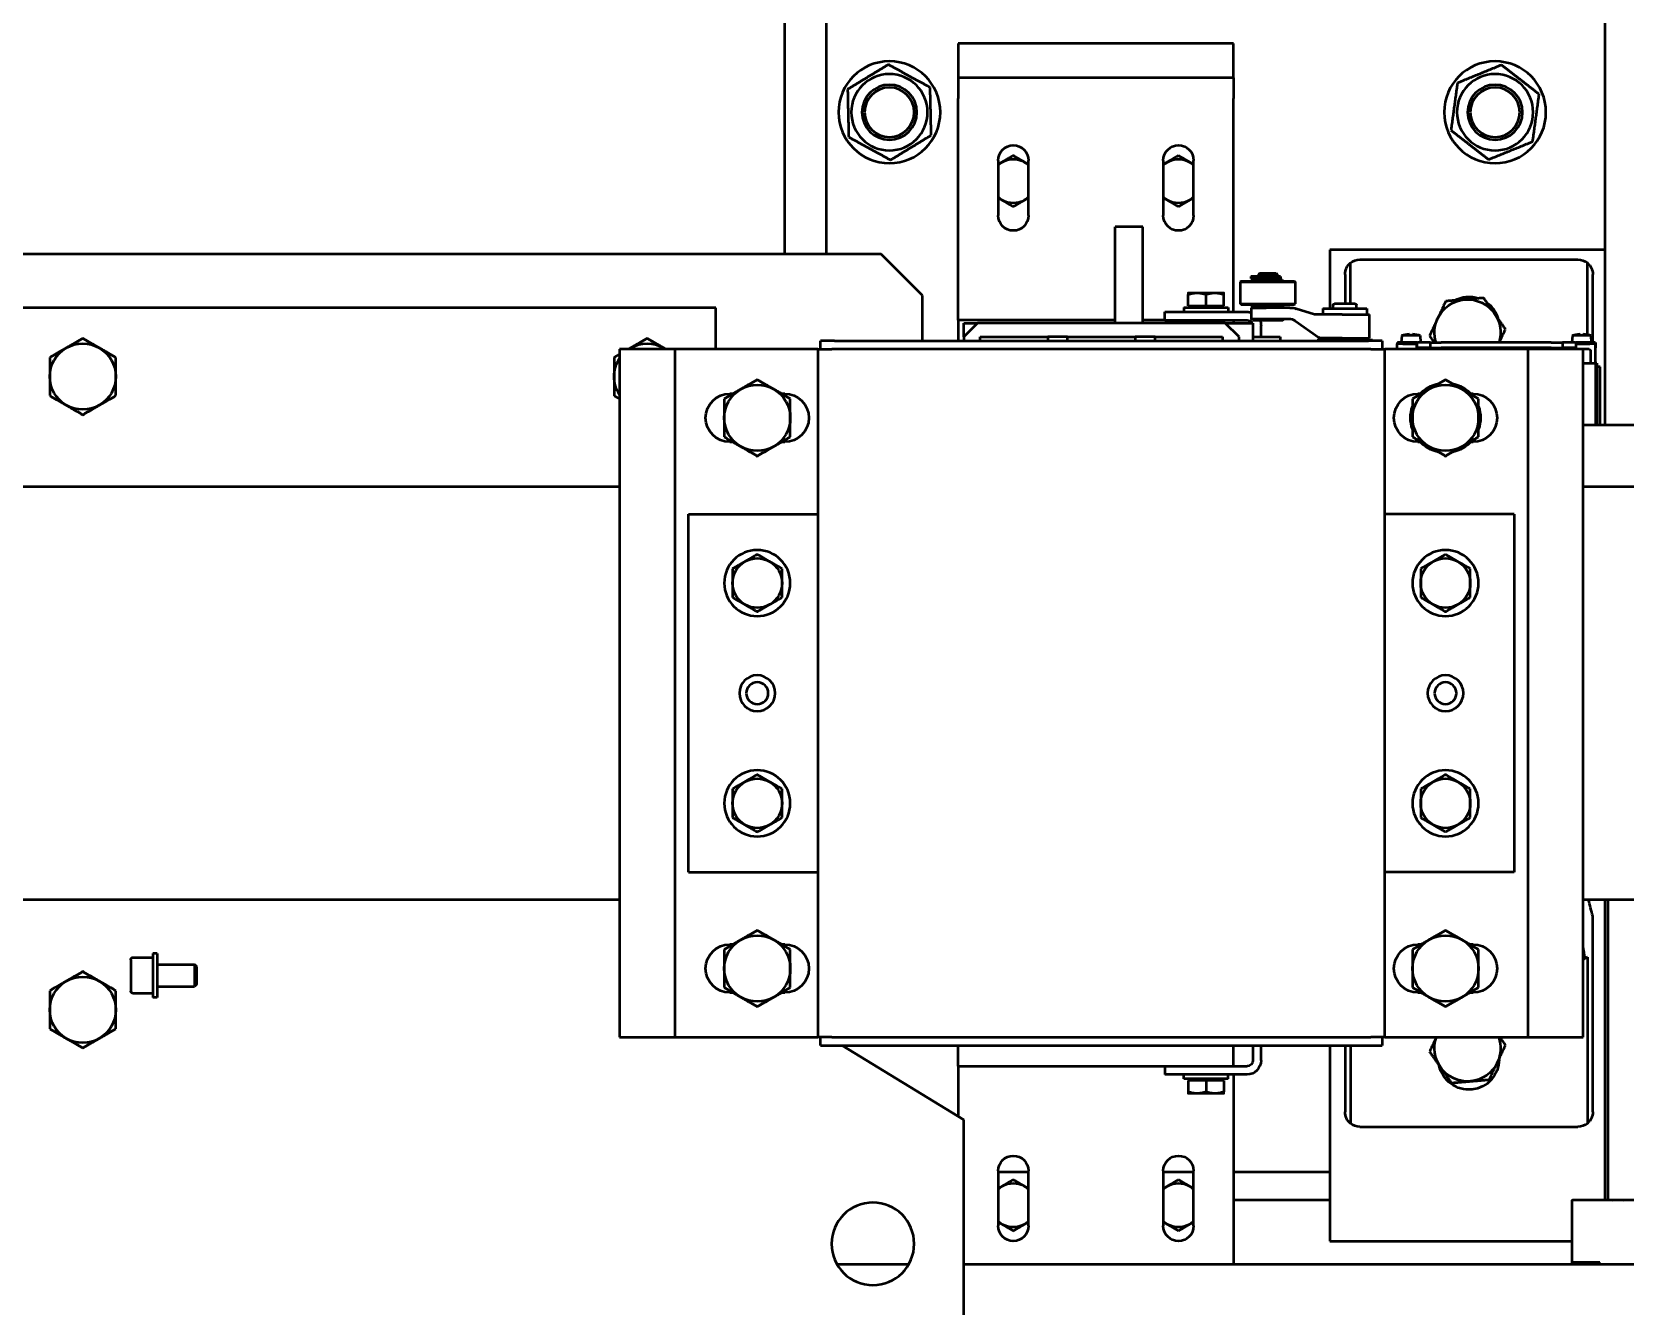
# Model space of a CAD drawing. Header units: metres. Extents: x -9802 to 773, y -8579 to 5125.
# Drawn here: x -4000.5 to -3942.7, y -1713.3 to -1667 of the extents above; entities that cross this region are included whole.
import ezdxf

# ---------------------------------------------------------------- set-up
doc = ezdxf.new("R2010")
doc.units = ezdxf.units.M
doc.header["$MEASUREMENT"] = 0
doc.layers.get('0').update_dxf_attribs({"color": 30, "lineweight": 0})
doc.layers.add('SSN_Lift-AM_0', color=7, linetype='Continuous', lineweight=50)

# ---------------------------------------------------------------- blocks, each defined once
blk = doc.blocks.new('Lift_20-024-10000')
at = {"layer": 'SSN_Lift-AM_0'}
for p, q in [((-722.5, 1354.4), (-722.5, 1274.4)), ((-742.51, 1326.9), (-768.49, 1326.9)), ((-408, 1326.9), (-722.5, 1326.9)), ((-624.5, 1269.9), (-624.5, 1326.9)), ((-501.5, 1326.9), (-501.5, 1326.17)), ((-491.5, 1326.17), (-501.5, 1326.17)), ((-501.5, 1326.17), (-501.5, 1303.67)), ((-491.5, 1326.9), (-491.5, 1326.17)), ((-589.5, 1247.4), (-589.5, 1318.4)), ((-589.5, 1318.4), (-501.5, 1318.4)), ((-710, 1292.9), (-710, 1312.9)), ((-699, 1312.9), (-699, 1292.9)), ((-650, 1292.9), (-650, 1312.9)), ((-639, 1312.9), (-639, 1292.9)), ((-624.5, 1303.4), (-589.5, 1303.4)), ((-471.63, 1303.54), (-501.37, 1303.54)), ((-489.5, 1303.54), (-489.5, 1194.4)), ((-488.5, 1194.4), (-488.5, 1303.54)), ((-699, 1293.4), (-710, 1293.4)), ((-639, 1293.4), (-650, 1293.4)), ((-589.5, 1293.4), (-624.5, 1293.4)), ((-722.5, 1274.4), (-766.68, 1247.4)), ((-582.04, 1247.4), (-582.04, 1275.66)), ((-578.6, 1276.9), (-499.4, 1276.9)), ((-495.96, 1215.24), (-495.96, 1275.66)), ((-724.5, 1269.9), (-724.5, 1273.18)), ((-724.5, 1254.9), (-724.5, 1269.9)), ((-624.5, 1257.9), (-624.5, 1269.9)), ((-584, 1247.4), (-584, 1271.5)), ((-494, 1271.5), (-494, 1200.4)), ((-637.75, 1264.8), (-641, 1264.8)), ((-641, 1260.1), (-641, 1264.22)), ((-631.25, 1264.8), (-637.75, 1264.8)), ((-634.5, 1260.1), (-634.5, 1264.22)), ((-628, 1264.8), (-631.25, 1264.8)), ((-628, 1260.1), (-628, 1264.22)), ((-619.6, 1257.9), (-649.5, 1257.9)), ((-649.5, 1254.9), (-649.5, 1257.9)), ((-626.5, 1259.5), (-642.5, 1259.5)), ((-642.5, 1259.5), (-642.5, 1257.9)), ((-634.5, 1260.1), (-641, 1260.1)), ((-640.32, 1260.1), (-640.32, 1259.5)), ((-628, 1260.1), (-634.5, 1260.1)), ((-628.68, 1260.1), (-628.68, 1259.5)), ((-626.5, 1259.5), (-626.5, 1257.9)), ((-724.5, 1254.9), (-649.5, 1254.9)), ((-724.5, 1254.9), (-724.5, 1247.4)), ((-649.5, 1254.9), (-619.6, 1254.9)), ((-624.5, 1254.9), (-624.5, 1247.4)), ((-617.5, 1247.4), (-617.5, 1252.8)), ((-614.5, 1252.8), (-614.5, 1247.4)), ((-528, 1252.4), (-528, 1252.14)), ((-847.5, 1244.4), (-827.5, 1244.4)), ((-847.5, 994.4), (-847.5, 1244.4)), ((-827.5, 1244.4), (-775.5, 1244.4)), ((-827.5, 994.4), (-827.5, 1244.4)), ((-775.5, 994.4), (-775.5, 1244.4)), ((-770.4, 1244.4), (-775.5, 1244.4)), ((-774.5, 1247.4), (-769.5, 1247.4)), ((-774.5, 1247.4), (-774.5, 1244.4)), ((-770.4, 1244.4), (-574.6, 1244.4)), ((-769.5, 1247.4), (-575.5, 1247.4)), ((-575.5, 1247.4), (-570.5, 1247.4)), ((-569.5, 1244.4), (-574.6, 1244.4)), ((-570.5, 1244.4), (-570.5, 1247.4)), ((-569.5, 1244.4), (-569.5, 994.4)), ((-569.5, 1244.4), (-517.5, 1244.4)), ((-517.5, 1244.4), (-497.5, 1244.4)), ((-517.5, 1244.4), (-517.5, 994.4)), ((-497.5, 1244.4), (-497.5, 994.4)), ((-1025.1, 1216.2), (-1025.1, 1227.6)), ((-1024.3, 1228.4), (-1017.1, 1228.4)), ((-1017.1, 1213.9), (-1017.1, 1229.9)), ((-1015.5, 1229.9), (-1017.1, 1229.9)), ((-1015.5, 1213.9), (-1015.5, 1229.9)), ((-807.5, 1228.15), (-806.34, 1228.15)), ((-788.66, 1228.15), (-787.5, 1228.15)), ((-557.5, 1228.15), (-556.34, 1228.15)), ((-538.66, 1228.15), (-537.5, 1228.15)), ((-1015.5, 1225.9), (-1001.87, 1225.9)), ((-1001.87, 1217.9), (-1001.87, 1225.9)), ((-1001.1, 1225.13), (-1001.87, 1225.9)), ((-1001.1, 1225.13), (-1001.1, 1218.67)), ((-1024.3, 1215.4), (-1017.1, 1215.4)), ((-1015.5, 1217.9), (-1001.87, 1217.9)), ((-1001.1, 1218.67), (-1001.87, 1217.9)), ((-1015.5, 1213.9), (-1017.1, 1213.9)), ((-806.34, 1210.65), (-807.5, 1210.65)), ((-787.5, 1210.65), (-788.66, 1210.65)), ((-556.34, 1210.65), (-557.5, 1210.65)), ((-537.5, 1210.65), (-538.66, 1210.65)), ((-847.5, 1194.4), (-1072.5, 1194.4)), ((-338, 1194.4), (-497.5, 1194.4)), ((-822.5, 1184.4), (-777.6, 1184.4)), ((-822.5, 1184.4), (-822.5, 1054.4)), ((-777.6, 1184.4), (-775.5, 1184.4)), ((-567.4, 1184.4), (-569.5, 1184.4)), ((-522.5, 1184.4), (-567.4, 1184.4)), ((-522.5, 1054.4), (-522.5, 1184.4)), ((-822.5, 1054.4), (-777.6, 1054.4)), ((-777.6, 1054.4), (-775.5, 1054.4)), ((-567.4, 1054.4), (-569.5, 1054.4)), ((-522.5, 1054.4), (-567.4, 1054.4)), ((-847.5, 1044.4), (-1072.5, 1044.4)), ((-338, 1044.4), (-497.5, 1044.4)), ((-807.5, 1028.15), (-806.34, 1028.15)), ((-788.66, 1028.15), (-787.5, 1028.15)), ((-557.5, 1028.15), (-556.7, 1028.15)), ((-538.3, 1028.15), (-537.5, 1028.15)), ((-497.5, 1021.9), (-435, 1021.9)), ((-493.06, 999.5), (-493.06, 1021.9)), ((-492.56, 999.5), (-492.56, 1021.9)), ((-491.36, 1021.9), (-491.36, 1000.85)), ((-489.5, 1021.9), (-489.5, 958.4)), ((-806.34, 1010.65), (-807.5, 1010.65)), ((-787.5, 1010.65), (-788.66, 1010.65)), ((-556.7, 1010.65), (-557.5, 1010.65)), ((-537.5, 1010.65), (-538.3, 1010.65)), ((-497.5, 999.5), (-493.06, 999.5)), ((-494.81, 995), (-494.81, 999.5)), ((-492.56, 999.5), (-493.06, 999.5)), ((-493.06, 999.5), (-493.06, 994.5)), ((-491.36, 1000.85), (-492.56, 1000.85)), ((-827.5, 994.4), (-847.5, 994.4)), ((-775.5, 994.4), (-827.5, 994.4)), ((-812.5, 994.4), (-812.5, 979.4)), ((-775.5, 994.4), (-770.4, 994.4)), ((-774.5, 994.4), (-774.5, 991.4)), ((-769.5, 991.4), (-774.5, 991.4)), ((-574.6, 994.4), (-770.4, 994.4)), ((-769.5, 991.4), (-575.5, 991.4)), ((-737.5, 991.4), (-737.5, 975)), ((-724.5, 983.9), (-724.5, 991.4)), ((-722.5, 990), (-722.5, 991.4)), ((-717.5, 985), (-722.5, 990)), ((-722.5, 990), (-722.5, 985)), ((-716.5, 991.4), (-716.5, 990)), ((-716.5, 990), (-692, 990)), ((-692, 990), (-692, 991.4)), ((-684.75, 990), (-692, 990)), ((-684.75, 991.4), (-684.75, 990)), ((-684.75, 990), (-660.25, 990)), ((-660.25, 990), (-660.25, 991.4)), ((-653, 990), (-660.25, 990)), ((-653, 991.4), (-653, 990)), ((-653, 990), (-628.5, 990)), ((-628.5, 990), (-628.5, 991.4)), ((-622.5, 990), (-627.5, 985)), ((-622.5, 991.4), (-622.5, 990)), ((-617.5, 990), (-617.5, 991.4)), ((-617.5, 985), (-617.5, 990)), ((-617.5, 990), (-607.5, 990)), ((-614.5, 990), (-614.5, 986)), ((-607.5, 990), (-607.5, 991.4)), ((-602.14, 984.14), (-593.56, 990.22)), ((-594.06, 991), (-594.06, 991.4)), ((-594.06, 991), (-574.06, 991)), ((-585.02, 990.4), (-592.98, 990.4)), ((-592.06, 990.4), (-592.06, 991)), ((-585.02, 990.4), (-575.06, 990.4)), ((-576.06, 990.4), (-576.06, 991)), ((-570.5, 991.4), (-575.5, 991.4)), ((-575.06, 990.4), (-575.06, 981.8)), ((-574.6, 994.4), (-569.5, 994.4)), ((-574.06, 991), (-574.06, 991.4)), ((-570.5, 991.4), (-570.5, 994.4)), ((-517.5, 994.4), (-569.5, 994.4)), ((-565.06, 994.4), (-565.06, 992.5)), ((-563.06, 992.5), (-565.06, 992.5)), ((-565.06, 992), (-565.06, 992.5)), ((-565.06, 992), (-564.81, 992)), ((-558.21, 992), (-564.81, 992)), ((-563.38, 989.5), (-563.56, 992)), ((-563.06, 992.5), (-558.06, 992.5)), ((-557.96, 992), (-558.21, 992)), ((-558.06, 992.5), (-558.06, 994.4)), ((-557.96, 994), (-558.06, 994)), ((-557.96, 994), (-557.73, 994)), ((-557.96, 992), (-557.96, 994)), ((-557.96, 992), (-557.73, 992)), ((-553.06, 994), (-557.73, 994)), ((-553.06, 992), (-557.73, 992)), ((-556.74, 989.5), (-556.56, 992)), ((-553.06, 994), (-549.06, 994)), ((-553.06, 992), (-553.06, 994)), ((-553.06, 992), (-549.06, 992)), ((-509.06, 994), (-549.06, 994)), ((-509.06, 992), (-549.06, 992)), ((-497.5, 994.4), (-517.5, 994.4)), ((-509.06, 994), (-505.06, 994)), ((-509.06, 992), (-505.06, 992)), ((-500.39, 994), (-505.06, 994)), ((-505.06, 992), (-505.06, 994)), ((-500.39, 992), (-505.06, 992)), ((-501.38, 989.5), (-501.56, 992)), ((-500.39, 994), (-500.16, 994)), ((-500.39, 992), (-500.16, 992)), ((-500.06, 994), (-500.16, 994)), ((-500.16, 992), (-500.16, 994)), ((-499.91, 992), (-500.16, 992)), ((-500.06, 994.4), (-500.06, 992.5)), ((-500.06, 992.5), (-495.06, 992.5)), ((-493.31, 992), (-499.91, 992)), ((-495.31, 994.5), (-497.5, 994.5)), ((-493.06, 992.5), (-495.06, 992.5)), ((-494.74, 989.5), (-494.56, 992)), ((-494, 992), (-494, 967.3)), ((-493.31, 992), (-493.06, 992)), ((-493.06, 994.5), (-493.06, 992.5)), ((-493.06, 992), (-493.06, 994)), ((-493.06, 994), (-493.06, 994)), ((-667.5, 983.9), (-724.5, 983.9)), ((-724.5, 983.9), (-724.5, 968.9)), ((-722.5, 985), (-717.5, 985)), ((-627.5, 985), (-717.5, 985)), ((-667.5, 985), (-667.5, 950)), ((-657.5, 985), (-657.5, 950)), ((-649.5, 983.9), (-657.5, 983.9)), ((-649.5, 983.9), (-619.6, 983.9)), ((-649.5, 983.9), (-649.5, 980.9)), ((-627.5, 985), (-617.5, 985)), ((-624.5, 983.9), (-624.5, 985)), ((-617.56, 983.9), (-618.06, 983.4)), ((-617.56, 983.9), (-606.56, 983.9)), ((-606.56, 983.9), (-606.06, 983.4)), ((-556.74, 989.5), (-563.38, 989.5)), ((-562.16, 989.14), (-562.17, 989.13)), ((-560.61, 989.5), (-560.61, 988.92)), ((-559.51, 989.5), (-560.61, 989.5)), ((-559.51, 989.14), (-559.51, 989.5)), ((-559.51, 988.92), (-559.51, 989.14)), ((-559.51, 989.14), (-559.51, 989.14)), ((-557.95, 989.13), (-557.96, 989.14)), ((-494.74, 989.5), (-501.38, 989.5)), ((-500.16, 989.14), (-500.17, 989.13)), ((-498.61, 989.5), (-498.61, 988.92)), ((-497.51, 989.5), (-498.61, 989.5)), ((-497.51, 989.14), (-497.51, 989.5)), ((-497.51, 988.92), (-497.51, 989.14)), ((-497.51, 989.14), (-497.51, 989.14)), ((-495.96, 989.14), (-495.96, 963.14)), ((-495.95, 989.13), (-495.96, 989.14)), ((-812.5, 979.4), (-1067.5, 979.4)), ((-649.5, 980.9), (-619.6, 980.9)), ((-642.5, 979.3), (-642.5, 980.9)), ((-642.5, 979.3), (-626.5, 979.3)), ((-641, 978.7), (-641, 974.58)), ((-641, 978.7), (-634.5, 978.7)), ((-640.32, 978.7), (-640.32, 979.3)), ((-634.5, 978.7), (-634.5, 974.58)), ((-634.5, 978.7), (-628, 978.7)), ((-628.68, 978.7), (-628.68, 979.3)), ((-628, 978.7), (-628, 974.58)), ((-626.5, 979.3), (-626.5, 980.9)), ((-624.5, 980.9), (-624.5, 968.9)), ((-621.76, 978.25), (-622.06, 977.95)), ((-621.76, 978.25), (-602.36, 978.25)), ((-618.06, 983.4), (-606.06, 983.4)), ((-618.06, 979.4), (-618.06, 983.4)), ((-618.06, 979.4), (-612.65, 979.4)), ((-617.56, 978.9), (-618.06, 979.4)), ((-617.56, 978.9), (-606.56, 978.9)), ((-617.31, 978.25), (-617.31, 978.9)), ((-612.65, 979.4), (-612.66, 979.4)), ((-604.06, 979.4), (-612.66, 979.4)), ((-612.65, 983.4), (-604.45, 983.4)), ((-606.81, 978.25), (-606.81, 978.9)), ((-606.56, 978.9), (-606.06, 979.4)), ((-606.06, 983.4), (-606.06, 983.4)), ((-602.36, 978.25), (-602.06, 977.95)), ((-595.06, 981.8), (-601.71, 979.75)), ((-585.02, 981.8), (-595.06, 981.8)), ((-592.06, 979.7), (-592.06, 981.8)), ((-592.06, 979.7), (-576.06, 979.7)), ((-589.5, 958.4), (-589.5, 979.7)), ((-588.31, 979.7), (-588.31, 978.5)), ((-585.02, 981.8), (-575.06, 981.8)), ((-579.81, 979.7), (-579.81, 978.5)), ((-576.06, 979.7), (-576.06, 981.8)), ((-737.5, 975), (-752.5, 960)), ((-641, 974), (-637.75, 974)), ((-637.75, 974), (-631.25, 974)), ((-631.25, 974), (-628, 974)), ((-622.06, 977.95), (-602.06, 977.95)), ((-622.06, 970.05), (-622.06, 977.95)), ((-602.06, 970.05), (-602.06, 977.95)), ((-580.31, 978), (-587.81, 978)), ((-584, 967.3), (-584, 978)), ((-582.04, 978), (-582.04, 963.14)), ((-724.5, 968.9), (-724.5, 903.4)), ((-624.5, 968.9), (-624.5, 903.4)), ((-622.06, 970.05), (-602.06, 970.05)), ((-621.76, 969.75), (-622.06, 970.05)), ((-621.76, 969.75), (-602.36, 969.75)), ((-618.21, 968.84), (-607.68, 968.84)), ((-618.21, 968.08), (-618.21, 968.84)), ((-607.68, 968.08), (-618.21, 968.08)), ((-617.31, 969.1), (-617.31, 969.75)), ((-617.31, 969.1), (-606.81, 969.1)), ((-615.56, 968.84), (-615.56, 969.1)), ((-615.56, 968), (-608.56, 968)), ((-615.56, 967.4), (-615.56, 968)), ((-615.56, 967.4), (-608.56, 967.4)), ((-615.06, 966.9), (-615.56, 967.4)), ((-615.06, 968), (-615.06, 968.08)), ((-615.06, 966.9), (-609.06, 966.9)), ((-609.06, 968), (-609.06, 968.08)), ((-609.06, 966.9), (-608.56, 967.4)), ((-608.56, 968.84), (-608.56, 969.1)), ((-608.56, 967.4), (-608.56, 968)), ((-607.68, 968.84), (-607.49, 968.84)), ((-607.49, 968.08), (-607.68, 968.08)), ((-607.49, 968.08), (-607.49, 968.84)), ((-606.81, 969.1), (-606.81, 969.75)), ((-602.36, 969.75), (-602.06, 970.05)), ((-578.6, 961.9), (-499.4, 961.9)), ((-752.5, 960), (-1122.5, 960)), ((-787.5, 960), (-787.5, 830.08)), ((-772.5, 830.08), (-772.5, 960)), ((-489.5, 958.4), (-589.5, 958.4)), ((-489.5, 958.4), (-489.5, 868.4)), ((-657.5, 950), (-667.5, 950)), ((-710, 925.9), (-710, 945.9)), ((-699, 945.9), (-699, 925.9)), ((-650, 925.9), (-650, 945.9)), ((-639, 945.9), (-639, 925.9)), ((-724.5, 895.9), (-724.5, 903.4)), ((-624.5, 895.9), (-624.5, 903.4)), ((-724.5, 883.4), (-724.5, 895.9)), ((-624.5, 895.9), (-724.5, 895.9)), ((-624.5, 895.9), (-624.5, 883.4)), ((-624.5, 883.4), (-724.5, 883.4))]:
    blk.add_line(p, q, dxfattribs=at)
for centre, radius in [((-755.5, 1319.4), 15), ((-797.5, 1159.4), 12), ((-547.5, 1159.4), 12), ((-797.5, 1119.4), 6.5), ((-797.5, 1119.4), 4), ((-547.5, 1119.4), 6.5), ((-547.5, 1119.4), 4), ((-797.5, 1079.4), 12), ((-547.5, 1079.4), 12), ((-749.5, 908.4), 18.5), ((-529.5, 908.4), 18.5), ((-749.5, 908.4), 13.85), ((-529.5, 908.4), 13.85), ((-749.5, 908.4), 10), ((-749.5, 908.4), 10), ((-749.5, 908.4), 9), ((-529.5, 908.4), 10), ((-529.5, 908.4), 10), ((-529.5, 908.4), 9)]:
    blk.add_circle(centre, radius, dxfattribs=at)
for centre, radius, start, end in [((-704.5, 1312.9), 5.5, 0, 180), ((-644.5, 1312.9), 5.5, 0, 180), ((-704.5, 1305.4), 8, 120, 133.43254), ((-704.5, 1305.4), 8, 60, 120), ((-704.5, 1305.4), 8, 46.56746, 60), ((-644.5, 1305.4), 8, 120, 133.43254), ((-644.5, 1305.4), 8, 60, 120), ((-644.5, 1305.4), 8, 46.56746, 60), ((-704.5, 1305.4), 8, 226.56746, 240), ((-704.5, 1305.4), 8, 240, 300), ((-704.5, 1305.4), 8, 300, 313.43254), ((-644.5, 1305.4), 8, 226.56746, 240), ((-644.5, 1305.4), 8, 240, 300), ((-644.5, 1305.4), 8, 300, 313.43254), ((-704.5, 1292.9), 5.5, 180, 0), ((-644.5, 1292.9), 5.5, 180, 0), ((-578.6, 1271.5), 5.4, 129.60973, 180), ((-578.6, 1271.5), 5.4, 90, 129.60973), ((-499.4, 1271.5), 5.4, 50.39027, 90), ((-499.4, 1271.5), 5.4, 0, 50.39027), ((-539, 1252.4), 11, 0, 168.14634), ((-619.6, 1252.8), 5.1, 0, 90), ((-539.5, 1248.4), 12, 85.05522, 145.05522), ((-539.5, 1248.4), 12, 25.05522, 85.05522), ((-619.6, 1252.8), 2.1, 0, 90), ((-539.5, 1248.4), 12, 145.05522, 199.47122), ((-539.5, 1248.4), 12, 340.52878, 25.05522), ((-1042.5, 1234.4), 12, 120, 180), ((-1042.5, 1234.4), 12, 60, 120), ((-1042.5, 1234.4), 12, 0, 60), ((-1042.5, 1234.4), 12, 180, 240), ((-1042.5, 1234.4), 12, 300, 0), ((-1024.3, 1227.6), 0.8, 90, 180), ((-807.5, 1219.4), 8.75, 90, 270), ((-797.5, 1219.4), 12, 120, 180), ((-797.5, 1219.4), 12, 60, 120), ((-797.5, 1219.4), 12, 0, 60), ((-787.5, 1219.4), 8.75, 270, 90), ((-557.5, 1219.4), 8.75, 90, 270), ((-547.5, 1219.4), 12, 120, 180), ((-547.5, 1219.4), 12, 60, 120), ((-547.5, 1219.4), 12, 0, 60), ((-537.5, 1219.4), 8.75, 270, 90), ((-1042.5, 1234.4), 12, 240, 300), ((-1024.3, 1216.2), 0.8, 180, 270), ((-797.5, 1219.4), 12, 180, 240), ((-797.5, 1219.4), 12, 300, 0), ((-547.5, 1219.4), 12, 180, 240), ((-547.5, 1219.4), 12, 300, 0), ((-539, 1146.63), 81, 58.59934, 59.1798), ((-539, 1146.63), 81, 57.90041, 58.59934), ((-797.5, 1219.4), 12, 240, 300), ((-547.5, 1219.4), 12, 240, 300), ((-195.65, 1119.4), 309.15, 164.81071, 165.95991), ((-797.5, 1159.4), 9, 120, 180), ((-797.5, 1159.4), 9, 60, 120), ((-797.5, 1159.4), 9, 0, 60), ((-547.5, 1159.4), 9, 120, 180), ((-547.5, 1159.4), 9, 60, 120), ((-547.5, 1159.4), 9, 0, 60), ((-797.5, 1159.4), 9, 180, 240), ((-797.5, 1159.4), 9, 300, 0), ((-547.5, 1159.4), 9, 180, 240), ((-547.5, 1159.4), 9, 300, 0), ((-797.5, 1159.4), 9, 240, 300), ((-547.5, 1159.4), 9, 240, 300), ((-797.5, 1079.4), 9, 60, 120), ((-547.5, 1079.4), 9, 60, 120), ((-797.5, 1079.4), 9, 120, 180), ((-797.5, 1079.4), 9, 0, 60), ((-547.5, 1079.4), 9, 120, 180), ((-547.5, 1079.4), 9, 0, 60), ((-797.5, 1079.4), 9, 180, 240), ((-797.5, 1079.4), 9, 300, 0), ((-547.5, 1079.4), 9, 180, 240), ((-547.5, 1079.4), 9, 300, 0), ((-797.5, 1079.4), 9, 240, 300), ((-547.5, 1079.4), 9, 240, 300), ((-797.5, 1019.4), 12, 60, 120), ((-547.5, 1019.4), 12.7, 100.88827, 139.11173), ((-547.5, 1019.4), 12, 60, 120), ((-547.5, 1019.4), 12.7, 40.88827, 79.11173), ((-807.5, 1019.4), 8.75, 90, 270), ((-797.5, 1019.4), 12, 120, 180), ((-797.5, 1019.4), 12, 0, 60), ((-787.5, 1019.4), 8.75, 270, 90), ((-557.5, 1019.4), 8.75, 90, 270), ((-547.5, 1019.4), 12, 120, 180), ((-547.5, 1019.4), 12, 0, 60), ((-537.5, 1019.4), 8.75, 270, 90), ((-797.5, 1019.4), 12, 180, 240), ((-797.5, 1019.4), 12, 300, 0), ((-547.5, 1019.4), 12.7, 160.88827, 199.11173), ((-547.5, 1019.4), 12, 180, 240), ((-547.5, 1019.4), 12, 300, 0), ((-547.5, 1019.4), 12.7, 340.88827, 19.11173), ((-1042.5, 1004.4), 12, 120, 180), ((-1042.5, 1004.4), 12, 60, 120), ((-1042.5, 1004.4), 12, 0, 60), ((-837.5, 1004.4), 12, 146.44269, 180), ((-797.5, 1019.4), 12, 240, 300), ((-547.5, 1019.4), 12.7, 220.88827, 259.11173), ((-547.5, 1019.4), 12, 240, 300), ((-547.5, 1019.4), 12.7, 280.88827, 319.11173), ((-1042.5, 1004.4), 12, 180, 240), ((-1042.5, 1004.4), 12, 300, 0), ((-837.5, 1004.4), 12, 180, 213.55731), ((-1042.5, 1004.4), 12, 240, 300), ((-837.5, 1004.4), 12, 236.44269, 240), ((-837.5, 1004.4), 12, 240, 300), ((-837.5, 1004.4), 12, 300, 303.55731), ((-592.98, 989.4), 1, 90, 125.31898), ((-539.5, 988.4), 12, 162.5424, 205.05522), ((-539.5, 988.4), 12, 150, 152.18186), ((-539.5, 988.4), 12, 325.05522, 17.4576), ((-539.5, 988.4), 12, 27.81814, 30), ((-539, 992.4), 11, 8.3636, 10.47568), ((-495.31, 995), 0.5, 270, 0), ((-619.6, 986), 2.1, 270, 331.56311), ((-619.6, 986), 5.1, 335.68523, 0), ((-604.45, 987.4), 4, 270, 305.31898), ((-560.06, 998.16), 9.27, 248.9878, 256.82587), ((-560.06, 998.16), 9.25, 256.8616, 266.59299), ((-560.06, 998.16), 9.25, 273.40746, 283.1384), ((-560.06, 998.16), 9.27, 283.17413, 291.0122), ((-498.06, 998.16), 9.27, 248.9878, 256.82587), ((-498.06, 998.16), 9.25, 256.8616, 266.59299), ((-498.06, 998.16), 9.25, 273.40746, 283.1384), ((-498.06, 998.16), 9.27, 283.17413, 291.0122), ((-619.6, 986), 5.1, 270, 287.56948), ((-604.06, 987.4), 8, 270, 287.11029), ((-587.81, 978.5), 0.5, 180, 270), ((-580.31, 978.5), 0.5, 270, 0), ((-539.5, 988.4), 12, 205.05522, 265.05522), ((-539.5, 988.4), 12, 265.05522, 325.05522), ((-539, 986.4), 11, 306.77006, 343.34038), ((-539, 986.4), 11, 241.07496, 289.03547), ((-578.6, 967.3), 5.4, 180, 230.39027), ((-499.4, 967.3), 5.4, 309.60973, 0), ((-578.6, 967.3), 5.4, 230.39027, 270), ((-499.4, 967.3), 5.4, 270, 309.60973), ((-704.5, 945.9), 5.5, 0, 180), ((-644.5, 945.9), 5.5, 0, 180), ((-704.5, 933.4), 8, 120, 133.43254), ((-704.5, 933.4), 8, 60, 120), ((-704.5, 933.4), 8, 46.56746, 60), ((-644.5, 933.4), 8, 120, 133.43254), ((-644.5, 933.4), 8, 60, 120), ((-644.5, 933.4), 8, 46.56746, 60), ((-704.5, 933.4), 8, 226.56746, 240), ((-704.5, 933.4), 8, 240, 300), ((-704.5, 933.4), 8, 300, 313.43254), ((-644.5, 933.4), 8, 226.56746, 240), ((-644.5, 933.4), 8, 240, 300), ((-644.5, 933.4), 8, 300, 313.43254), ((-704.5, 925.9), 5.5, 180, 0), ((-644.5, 925.9), 5.5, 180, 0)]:
    blk.add_arc(centre, radius, start, end, dxfattribs=at)
for centre, major_axis, ratio, start_param, end_param in [((-500.5, 1304.54), (0.966, 0.966), 0.267949, 2.879793, 3.403392), ((-485, 1314.66), (13, 0), 0.866025, 4.557963, 4.866815), ((-539, 844.52), (-80.08, -574.94), 0.021187, 4.013388, 4.023519), ((-560.06, 996.49), (8.74, 0), 0.842081, 4.775351, 4.775359), ((-560.06, 996.49), (-8.74, 0), 0.842093, 1.63376, 1.633769), ((-498.06, 996.49), (8.74, 0), 0.842076, 4.77535, 4.775358), ((-498.06, 996.49), (-8.74, 0), 0.842092, 1.63376, 1.633768)]:
    blk.add_ellipse(centre, major_axis=major_axis, ratio=ratio, start_param=start_param, end_param=end_param, dxfattribs=at)
for points, weights in [([(-708.5, 1312.33), (-706.64, 1313.4), (-704.5, 1314.64)], [1, 1.0379548493, 1]), ([(-704.5, 1314.64), (-702.36, 1313.4), (-700.5, 1312.33)], [1, 1.0379548493, 1]), ([(-648.5, 1312.33), (-646.64, 1313.4), (-644.5, 1314.64)], [1, 1.0379548493, 1]), ([(-644.5, 1314.64), (-642.36, 1313.4), (-640.5, 1312.33)], [1, 1.0379548493, 1]), ([(-710, 1311.46), (-709.24, 1311.9), (-708.5, 1312.33)], [1.01806688594, 1.01482054122, 1]), ([(-700.5, 1312.33), (-699.76, 1311.9), (-699, 1311.46)], [1, 1.01482054122, 1.01806688594]), ([(-650, 1311.46), (-649.24, 1311.9), (-648.5, 1312.33)], [1.01806688594, 1.01482054122, 1]), ([(-640.5, 1312.33), (-639.76, 1311.9), (-639, 1311.46)], [1, 1.01482054122, 1.01806688594]), ([(-708.5, 1298.47), (-709.24, 1298.9), (-710, 1299.34)], [1, 1.01482054122, 1.01806688594]), ([(-704.5, 1296.16), (-706.64, 1297.4), (-708.5, 1298.47)], [1, 1.0379548493, 1]), ([(-700.5, 1298.47), (-702.36, 1297.4), (-704.5, 1296.16)], [1, 1.0379548493, 1]), ([(-699, 1299.34), (-699.76, 1298.9), (-700.5, 1298.47)], [1.01806688594, 1.01482054122, 1]), ([(-648.5, 1298.47), (-649.24, 1298.9), (-650, 1299.34)], [1, 1.01482054122, 1.01806688594]), ([(-644.5, 1296.16), (-646.64, 1297.4), (-648.5, 1298.47)], [1, 1.0379548493, 1]), ([(-640.5, 1298.47), (-642.36, 1297.4), (-644.5, 1296.16)], [1, 1.0379548493, 1]), ([(-639, 1299.34), (-639.76, 1298.9), (-640.5, 1298.47)], [1.01806688594, 1.01482054122, 1]), ([(-637.75, 1264.8), (-639.26, 1264.8), (-641, 1264.22)], [1, 1.0379548493, 1]), ([(-641, 1264.22), (-641, 1264.8), (-641, 1264.8)], [1, 1.0379548493, 1]), ([(-634.5, 1264.22), (-636.24, 1264.8), (-637.75, 1264.8)], [1, 1.0379548493, 1]), ([(-631.25, 1264.8), (-632.76, 1264.8), (-634.5, 1264.22)], [1, 1.0379548493, 1]), ([(-628, 1264.22), (-629.74, 1264.8), (-631.25, 1264.8)], [1, 1.0379548493, 1]), ([(-628, 1264.8), (-628, 1264.8), (-628, 1264.22)], [1, 1.0379548493, 1]), ([(-549.34, 1255.27), (-547.49, 1257.91), (-545.37, 1260.95)], [1, 1.0379548493, 1]), ([(-545.37, 1260.95), (-541.67, 1260.63), (-538.47, 1260.36)], [1, 1.0379548493, 1]), ([(-538.47, 1260.36), (-535.26, 1260.08), (-531.56, 1259.76)], [1, 1.0379548493, 1]), ([(-531.56, 1259.76), (-529.99, 1256.39), (-528.63, 1253.48)], [1, 1.0379548493, 1]), ([(-553.3, 1249.59), (-551.18, 1252.64), (-549.34, 1255.27)], [1, 1.0379548493, 1]), ([(-528.63, 1253.48), (-527.27, 1250.57), (-525.7, 1247.21)], [1, 1.0379548493, 1]), ([(-1054.5, 1241.33), (-1051.28, 1243.18), (-1048.5, 1244.79)], [1, 1.0379548493, 1]), ([(-1048.5, 1244.79), (-1045.72, 1246.4), (-1042.5, 1248.26)], [1, 1.0379548493, 1]), ([(-1042.5, 1248.26), (-1039.28, 1246.4), (-1036.5, 1244.79)], [1, 1.0379548493, 1]), ([(-1036.5, 1244.79), (-1033.72, 1243.18), (-1030.5, 1241.33)], [1, 1.0379548493, 1]), ([(-550.88, 1244.4), (-552.01, 1246.82), (-553.3, 1249.59)], [1.01118961834, 1.03113441883, 1]), ([(-525.7, 1247.21), (-526.73, 1245.73), (-527.66, 1244.4)], [1, 1.01804116995, 1.01893123435]), ([(-1054.5, 1234.4), (-1054.5, 1237.62), (-1054.5, 1241.33)], [1, 1.0379548493, 1]), ([(-1030.5, 1241.33), (-1030.5, 1237.62), (-1030.5, 1234.4)], [1, 1.0379548493, 1]), ([(-1054.5, 1227.47), (-1054.5, 1231.18), (-1054.5, 1234.4)], [1, 1.0379548493, 1]), ([(-1030.5, 1234.4), (-1030.5, 1231.18), (-1030.5, 1227.47)], [1, 1.0379548493, 1]), ([(-803.5, 1229.79), (-800.72, 1231.4), (-797.5, 1233.26)], [1, 1.0379548493, 1]), ([(-797.5, 1233.26), (-794.28, 1231.4), (-791.5, 1229.79)], [1, 1.0379548493, 1]), ([(-553.5, 1229.79), (-550.72, 1231.4), (-547.5, 1233.26)], [1, 1.0379548493, 1]), ([(-547.5, 1233.26), (-544.28, 1231.4), (-541.5, 1229.79)], [1, 1.0379548493, 1]), ([(-1048.5, 1224.01), (-1051.28, 1225.62), (-1054.5, 1227.47)], [1, 1.0379548493, 1]), ([(-1030.5, 1227.47), (-1033.72, 1225.62), (-1036.5, 1224.01)], [1, 1.0379548493, 1]), ([(-809.5, 1226.33), (-806.28, 1228.18), (-803.5, 1229.79)], [1, 1.0379548493, 1]), ([(-791.5, 1229.79), (-788.72, 1228.18), (-785.5, 1226.33)], [1, 1.0379548493, 1]), ([(-559.5, 1226.33), (-556.28, 1228.18), (-553.5, 1229.79)], [1, 1.0379548493, 1]), ([(-541.5, 1229.79), (-538.72, 1228.18), (-535.5, 1226.33)], [1, 1.0379548493, 1]), ([(-1042.5, 1220.54), (-1045.72, 1222.4), (-1048.5, 1224.01)], [1, 1.0379548493, 1]), ([(-1036.5, 1224.01), (-1039.28, 1222.4), (-1042.5, 1220.54)], [1, 1.0379548493, 1]), ([(-809.5, 1219.4), (-809.5, 1222.62), (-809.5, 1226.33)], [1, 1.0379548493, 1]), ([(-785.5, 1226.33), (-785.5, 1222.62), (-785.5, 1219.4)], [1, 1.0379548493, 1]), ([(-559.5, 1219.4), (-559.5, 1222.62), (-559.5, 1226.33)], [1, 1.0379548493, 1]), ([(-535.5, 1226.33), (-535.5, 1222.62), (-535.5, 1219.4)], [1, 1.0379548493, 1]), ([(-809.5, 1212.47), (-809.5, 1216.18), (-809.5, 1219.4)], [1, 1.0379548493, 1]), ([(-785.5, 1219.4), (-785.5, 1216.18), (-785.5, 1212.47)], [1, 1.0379548493, 1]), ([(-559.5, 1212.47), (-559.5, 1216.18), (-559.5, 1219.4)], [1, 1.0379548493, 1]), ([(-535.5, 1219.4), (-535.5, 1216.18), (-535.5, 1212.47)], [1, 1.0379548493, 1]), ([(-803.5, 1209.01), (-806.28, 1210.62), (-809.5, 1212.47)], [1, 1.0379548493, 1]), ([(-785.5, 1212.47), (-788.72, 1210.62), (-791.5, 1209.01)], [1, 1.0379548493, 1]), ([(-553.5, 1209.01), (-556.28, 1210.62), (-559.5, 1212.47)], [1, 1.0379548493, 1]), ([(-535.5, 1212.47), (-538.72, 1210.62), (-541.5, 1209.01)], [1, 1.0379548493, 1]), ([(-797.5, 1205.54), (-800.72, 1207.4), (-803.5, 1209.01)], [1, 1.0379548493, 1]), ([(-791.5, 1209.01), (-794.28, 1207.4), (-797.5, 1205.54)], [1, 1.0379548493, 1]), ([(-547.5, 1205.54), (-550.72, 1207.4), (-553.5, 1209.01)], [1, 1.0379548493, 1]), ([(-541.5, 1209.01), (-544.28, 1207.4), (-547.5, 1205.54)], [1, 1.0379548493, 1]), ([(-802, 1167.19), (-799.91, 1168.4), (-797.5, 1169.79)], [1, 1.0379548493, 1]), ([(-797.5, 1169.79), (-795.09, 1168.4), (-793, 1167.19)], [1, 1.0379548493, 1]), ([(-552, 1167.19), (-549.91, 1168.4), (-547.5, 1169.79)], [1, 1.0379548493, 1]), ([(-547.5, 1169.79), (-545.09, 1168.4), (-543, 1167.19)], [1, 1.0379548493, 1]), ([(-806.5, 1164.6), (-804.09, 1165.99), (-802, 1167.19)], [1, 1.0379548493, 1]), ([(-806.5, 1159.4), (-806.5, 1161.81), (-806.5, 1164.6)], [1, 1.0379548493, 1]), ([(-793, 1167.19), (-790.91, 1165.99), (-788.5, 1164.6)], [1, 1.0379548493, 1]), ([(-788.5, 1164.6), (-788.5, 1161.81), (-788.5, 1159.4)], [1, 1.0379548493, 1]), ([(-556.5, 1164.6), (-554.09, 1165.99), (-552, 1167.19)], [1, 1.0379548493, 1]), ([(-556.5, 1159.4), (-556.5, 1161.81), (-556.5, 1164.6)], [1, 1.0379548493, 1]), ([(-543, 1167.19), (-540.91, 1165.99), (-538.5, 1164.6)], [1, 1.0379548493, 1]), ([(-538.5, 1164.6), (-538.5, 1161.81), (-538.5, 1159.4)], [1, 1.0379548493, 1]), ([(-806.5, 1154.2), (-806.5, 1156.99), (-806.5, 1159.4)], [1, 1.0379548493, 1]), ([(-788.5, 1159.4), (-788.5, 1156.99), (-788.5, 1154.2)], [1, 1.0379548493, 1]), ([(-556.5, 1154.2), (-556.5, 1156.99), (-556.5, 1159.4)], [1, 1.0379548493, 1]), ([(-538.5, 1159.4), (-538.5, 1156.99), (-538.5, 1154.2)], [1, 1.0379548493, 1]), ([(-802, 1151.61), (-804.09, 1152.81), (-806.5, 1154.2)], [1, 1.0379548493, 1]), ([(-788.5, 1154.2), (-790.91, 1152.81), (-793, 1151.61)], [1, 1.0379548493, 1]), ([(-552, 1151.61), (-554.09, 1152.81), (-556.5, 1154.2)], [1, 1.0379548493, 1]), ([(-538.5, 1154.2), (-540.91, 1152.81), (-543, 1151.61)], [1, 1.0379548493, 1]), ([(-797.5, 1149.01), (-799.91, 1150.4), (-802, 1151.61)], [1, 1.0379548493, 1]), ([(-793, 1151.61), (-795.09, 1150.4), (-797.5, 1149.01)], [1, 1.0379548493, 1]), ([(-547.5, 1149.01), (-549.91, 1150.4), (-552, 1151.61)], [1, 1.0379548493, 1]), ([(-543, 1151.61), (-545.09, 1150.4), (-547.5, 1149.01)], [1, 1.0379548493, 1]), ([(-802, 1087.19), (-799.91, 1088.4), (-797.5, 1089.79)], [1, 1.0379548493, 1]), ([(-797.5, 1089.79), (-795.09, 1088.4), (-793, 1087.19)], [1, 1.0379548493, 1]), ([(-552, 1087.19), (-549.91, 1088.4), (-547.5, 1089.79)], [1, 1.0379548493, 1]), ([(-547.5, 1089.79), (-545.09, 1088.4), (-543, 1087.19)], [1, 1.0379548493, 1]), ([(-806.5, 1084.6), (-804.09, 1085.99), (-802, 1087.19)], [1, 1.0379548493, 1]), ([(-806.5, 1079.4), (-806.5, 1081.81), (-806.5, 1084.6)], [1, 1.0379548493, 1]), ([(-793, 1087.19), (-790.91, 1085.99), (-788.5, 1084.6)], [1, 1.0379548493, 1]), ([(-788.5, 1084.6), (-788.5, 1081.81), (-788.5, 1079.4)], [1, 1.0379548493, 1]), ([(-556.5, 1084.6), (-554.09, 1085.99), (-552, 1087.19)], [1, 1.0379548493, 1]), ([(-556.5, 1079.4), (-556.5, 1081.81), (-556.5, 1084.6)], [1, 1.0379548493, 1]), ([(-543, 1087.19), (-540.91, 1085.99), (-538.5, 1084.6)], [1, 1.0379548493, 1]), ([(-538.5, 1084.6), (-538.5, 1081.81), (-538.5, 1079.4)], [1, 1.0379548493, 1]), ([(-806.5, 1074.2), (-806.5, 1076.99), (-806.5, 1079.4)], [1, 1.0379548493, 1]), ([(-788.5, 1079.4), (-788.5, 1076.99), (-788.5, 1074.2)], [1, 1.0379548493, 1]), ([(-556.5, 1074.2), (-556.5, 1076.99), (-556.5, 1079.4)], [1, 1.0379548493, 1]), ([(-538.5, 1079.4), (-538.5, 1076.99), (-538.5, 1074.2)], [1, 1.0379548493, 1]), ([(-802, 1071.61), (-804.09, 1072.81), (-806.5, 1074.2)], [1, 1.0379548493, 1]), ([(-797.5, 1069.01), (-799.91, 1070.4), (-802, 1071.61)], [1, 1.0379548493, 1]), ([(-793, 1071.61), (-795.09, 1070.4), (-797.5, 1069.01)], [1, 1.0379548493, 1]), ([(-788.5, 1074.2), (-790.91, 1072.81), (-793, 1071.61)], [1, 1.0379548493, 1]), ([(-552, 1071.61), (-554.09, 1072.81), (-556.5, 1074.2)], [1, 1.0379548493, 1]), ([(-547.5, 1069.01), (-549.91, 1070.4), (-552, 1071.61)], [1, 1.0379548493, 1]), ([(-543, 1071.61), (-545.09, 1070.4), (-547.5, 1069.01)], [1, 1.0379548493, 1]), ([(-538.5, 1074.2), (-540.91, 1072.81), (-543, 1071.61)], [1, 1.0379548493, 1]), ([(-803.5, 1029.79), (-800.72, 1031.4), (-797.5, 1033.26)], [1, 1.0379548493, 1]), ([(-797.5, 1033.26), (-794.28, 1031.4), (-791.5, 1029.79)], [1, 1.0379548493, 1]), ([(-553.5, 1029.79), (-550.72, 1031.4), (-547.5, 1033.26)], [1, 1.0379548493, 1]), ([(-547.5, 1033.26), (-544.28, 1031.4), (-541.5, 1029.79)], [1, 1.0379548493, 1]), ([(-809.5, 1026.33), (-806.28, 1028.18), (-803.5, 1029.79)], [1, 1.0379548493, 1]), ([(-809.5, 1019.4), (-809.5, 1022.62), (-809.5, 1026.33)], [1, 1.0379548493, 1]), ([(-791.5, 1029.79), (-788.72, 1028.18), (-785.5, 1026.33)], [1, 1.0379548493, 1]), ([(-785.5, 1026.33), (-785.5, 1022.62), (-785.5, 1019.4)], [1, 1.0379548493, 1]), ([(-559.5, 1026.33), (-556.28, 1028.18), (-553.5, 1029.79)], [1, 1.0379548493, 1]), ([(-559.5, 1019.4), (-559.5, 1022.62), (-559.5, 1026.33)], [1, 1.0379548493, 1]), ([(-541.5, 1029.79), (-538.72, 1028.18), (-535.5, 1026.33)], [1, 1.0379548493, 1]), ([(-535.5, 1026.33), (-535.5, 1022.62), (-535.5, 1019.4)], [1, 1.0379548493, 1]), ([(-809.5, 1012.47), (-809.5, 1016.18), (-809.5, 1019.4)], [1, 1.0379548493, 1]), ([(-785.5, 1019.4), (-785.5, 1016.18), (-785.5, 1012.47)], [1, 1.0379548493, 1]), ([(-559.5, 1012.47), (-559.5, 1016.18), (-559.5, 1019.4)], [1, 1.0379548493, 1]), ([(-535.5, 1019.4), (-535.5, 1016.18), (-535.5, 1012.47)], [1, 1.0379548493, 1]), ([(-1054.5, 1011.33), (-1051.28, 1013.18), (-1048.5, 1014.79)], [1, 1.0379548493, 1]), ([(-1048.5, 1014.79), (-1045.72, 1016.4), (-1042.5, 1018.26)], [1, 1.0379548493, 1]), ([(-1042.5, 1018.26), (-1039.28, 1016.4), (-1036.5, 1014.79)], [1, 1.0379548493, 1]), ([(-1036.5, 1014.79), (-1033.72, 1013.18), (-1030.5, 1011.33)], [1, 1.0379548493, 1]), ([(-1054.5, 1004.4), (-1054.5, 1007.62), (-1054.5, 1011.33)], [1, 1.0379548493, 1]), ([(-1030.5, 1011.33), (-1030.5, 1007.62), (-1030.5, 1004.4)], [1, 1.0379548493, 1]), ([(-849.5, 1011.33), (-848.46, 1011.93), (-847.5, 1012.48)], [1, 1.0119382574, 1.01636643415]), ([(-849.5, 1004.4), (-849.5, 1007.62), (-849.5, 1011.33)], [1, 1.0379548493, 1]), ([(-803.5, 1009.01), (-806.28, 1010.62), (-809.5, 1012.47)], [1, 1.0379548493, 1]), ([(-797.5, 1005.54), (-800.72, 1007.4), (-803.5, 1009.01)], [1, 1.0379548493, 1]), ([(-791.5, 1009.01), (-794.28, 1007.4), (-797.5, 1005.54)], [1, 1.0379548493, 1]), ([(-785.5, 1012.47), (-788.72, 1010.62), (-791.5, 1009.01)], [1, 1.0379548493, 1]), ([(-553.5, 1009.01), (-556.28, 1010.62), (-559.5, 1012.47)], [1, 1.0379548493, 1]), ([(-547.5, 1005.54), (-550.72, 1007.4), (-553.5, 1009.01)], [1, 1.0379548493, 1]), ([(-541.5, 1009.01), (-544.28, 1007.4), (-547.5, 1005.54)], [1, 1.0379548493, 1]), ([(-535.5, 1012.47), (-538.72, 1010.62), (-541.5, 1009.01)], [1, 1.0379548493, 1]), ([(-1054.5, 997.47), (-1054.5, 1001.18), (-1054.5, 1004.4)], [1, 1.0379548493, 1]), ([(-1030.5, 1004.4), (-1030.5, 1001.18), (-1030.5, 997.47)], [1, 1.0379548493, 1]), ([(-849.5, 997.47), (-849.5, 1001.18), (-849.5, 1004.4)], [1, 1.0379548493, 1]), ([(-1048.5, 994.01), (-1051.28, 995.62), (-1054.5, 997.47)], [1, 1.0379548493, 1]), ([(-1030.5, 997.47), (-1033.72, 995.62), (-1036.5, 994.01)], [1, 1.0379548493, 1]), ([(-847.5, 996.32), (-848.46, 996.87), (-849.5, 997.47)], [1.01636643415, 1.0119382574, 1]), ([(-1042.5, 990.54), (-1045.72, 992.4), (-1048.5, 994.01)], [1, 1.0379548493, 1]), ([(-1036.5, 994.01), (-1039.28, 992.4), (-1042.5, 990.54)], [1, 1.0379548493, 1]), ([(-843.5, 994.01), (-843.84, 994.2), (-844.18, 994.4)], [1, 1.00447667141, 1.00789732035]), ([(-837.5, 990.54), (-840.72, 992.4), (-843.5, 994.01)], [1, 1.0379548493, 1]), ([(-831.5, 994.01), (-834.28, 992.4), (-837.5, 990.54)], [1, 1.0379548493, 1]), ([(-830.82, 994.4), (-831.16, 994.2), (-831.5, 994.01)], [1.00789732035, 1.00447667141, 1]), ([(-553.3, 989.59), (-552.43, 990.85), (-551.62, 992)], [1, 1.01534334387, 1.01828151657]), ([(-550.23, 994), (-550.09, 994.2), (-549.95, 994.4)], [1.01359966583, 1.01211379595, 1.01021738157]), ([(-529.06, 994.4), (-528.96, 994.2), (-528.87, 994)], [1.00980773713, 1.00805253044, 1.0059613526]), ([(-527.94, 992), (-526.89, 989.76), (-525.7, 987.21)], [1.0140887047, 1.02860941897, 1]), ([(-550.37, 983.32), (-551.73, 986.23), (-553.3, 989.59)], [1, 1.0379548493, 1]), ([(-525.7, 987.21), (-527.82, 984.16), (-529.66, 981.53)], [1, 1.0379548493, 1]), ([(-547.44, 977.04), (-549.01, 980.41), (-550.37, 983.32)], [1, 1.0379548493, 1]), ([(-529.66, 981.53), (-531.51, 978.89), (-533.63, 975.85)], [1, 1.0379548493, 1]), ([(-641, 974), (-641, 974), (-641, 974.58)], [1, 1.0379548493, 1]), ([(-641, 974.58), (-639.26, 974), (-637.75, 974)], [1, 1.0379548493, 1]), ([(-637.75, 974), (-636.24, 974), (-634.5, 974.58)], [1, 1.0379548493, 1]), ([(-634.5, 974.58), (-632.76, 974), (-631.25, 974)], [1, 1.0379548493, 1]), ([(-631.25, 974), (-629.74, 974), (-628, 974.58)], [1, 1.0379548493, 1]), ([(-628, 974.58), (-628, 974), (-628, 974)], [1, 1.0379548493, 1]), ([(-540.53, 976.44), (-543.74, 976.72), (-547.44, 977.04)], [1, 1.0379548493, 1]), ([(-533.63, 975.85), (-537.33, 976.17), (-540.53, 976.44)], [1, 1.0379548493, 1]), ([(-710, 939.46), (-709.24, 939.9), (-708.5, 940.33)], [1.01806688594, 1.01482054122, 1]), ([(-708.5, 940.33), (-706.64, 941.4), (-704.5, 942.64)], [1, 1.0379548493, 1]), ([(-704.5, 942.64), (-702.36, 941.4), (-700.5, 940.33)], [1, 1.0379548493, 1]), ([(-700.5, 940.33), (-699.76, 939.9), (-699, 939.46)], [1, 1.01482054122, 1.01806688594]), ([(-650, 939.46), (-649.24, 939.9), (-648.5, 940.33)], [1.01806688594, 1.01482054122, 1]), ([(-648.5, 940.33), (-646.64, 941.4), (-644.5, 942.64)], [1, 1.0379548493, 1]), ([(-644.5, 942.64), (-642.36, 941.4), (-640.5, 940.33)], [1, 1.0379548493, 1]), ([(-640.5, 940.33), (-639.76, 939.9), (-639, 939.46)], [1, 1.01482054122, 1.01806688594]), ([(-708.5, 926.47), (-709.24, 926.9), (-710, 927.34)], [1, 1.01482054122, 1.01806688594]), ([(-704.5, 924.16), (-706.64, 925.4), (-708.5, 926.47)], [1, 1.0379548493, 1]), ([(-700.5, 926.47), (-702.36, 925.4), (-704.5, 924.16)], [1, 1.0379548493, 1]), ([(-699, 927.34), (-699.76, 926.9), (-700.5, 926.47)], [1.01806688594, 1.01482054122, 1]), ([(-648.5, 926.47), (-649.24, 926.9), (-650, 927.34)], [1, 1.01482054122, 1.01806688594]), ([(-644.5, 924.16), (-646.64, 925.4), (-648.5, 926.47)], [1, 1.0379548493, 1]), ([(-640.5, 926.47), (-642.36, 925.4), (-644.5, 924.16)], [1, 1.0379548493, 1]), ([(-639, 927.34), (-639.76, 926.9), (-640.5, 926.47)], [1.01806688594, 1.01482054122, 1]), ([(-764.3, 917.4), (-756.7, 921.56), (-749.11, 925.72)], [1, 1.15470053838, 1]), ([(-749.11, 925.72), (-741.71, 921.22), (-734.31, 916.72)], [1, 1.15470053838, 1]), ([(-545.54, 914.93), (-538.7, 920.25), (-531.86, 925.56)], [1, 1.15470053838, 1]), ([(-531.86, 925.56), (-523.84, 922.29), (-515.82, 919.02)], [1, 1.15470053838, 1]), ([(-764.69, 900.08), (-764.5, 908.74), (-764.3, 917.4)], [1, 1.15470053838, 1]), ([(-734.31, 916.72), (-734.5, 908.06), (-734.7, 899.4)], [1, 1.15470053838, 1]), ([(-543.18, 897.78), (-544.36, 906.36), (-545.54, 914.93)], [1, 1.15470053838, 1]), ([(-515.82, 919.02), (-514.64, 910.44), (-513.46, 901.87)], [1, 1.15470053838, 1]), ([(-749.89, 891.08), (-757.29, 895.58), (-764.69, 900.08)], [1, 1.15470053838, 1]), ([(-734.7, 899.4), (-742.3, 895.24), (-749.89, 891.08)], [1, 1.15470053838, 1]), ([(-527.14, 891.24), (-535.16, 894.51), (-543.18, 897.78)], [1, 1.15470053838, 1]), ([(-513.46, 901.87), (-520.3, 896.55), (-527.14, 891.24)], [1, 1.15470053838, 1])]:
    blk.add_rational_spline(points, weights, degree=2, dxfattribs=at)
blk = doc.blocks.new('A$C4EFB1426')
at = {"layer": 'SSN_Lift-AM_0', "xscale": -0.9999999999999999, "rotation": 180}
blk.add_blockref('Lift_20-024-10000', (1959.12, -1215.47), dxfattribs=at)

msp = doc.modelspace()

# ---------------------------------------------------------------- block references
at = {"xscale": 0.1, "yscale": 0.1, "zscale": 0.1}
msp.add_blockref('A$C4EFB1426', (-4090.347, -1457.513), dxfattribs=at)

doc.saveas('drawing.dxf')
